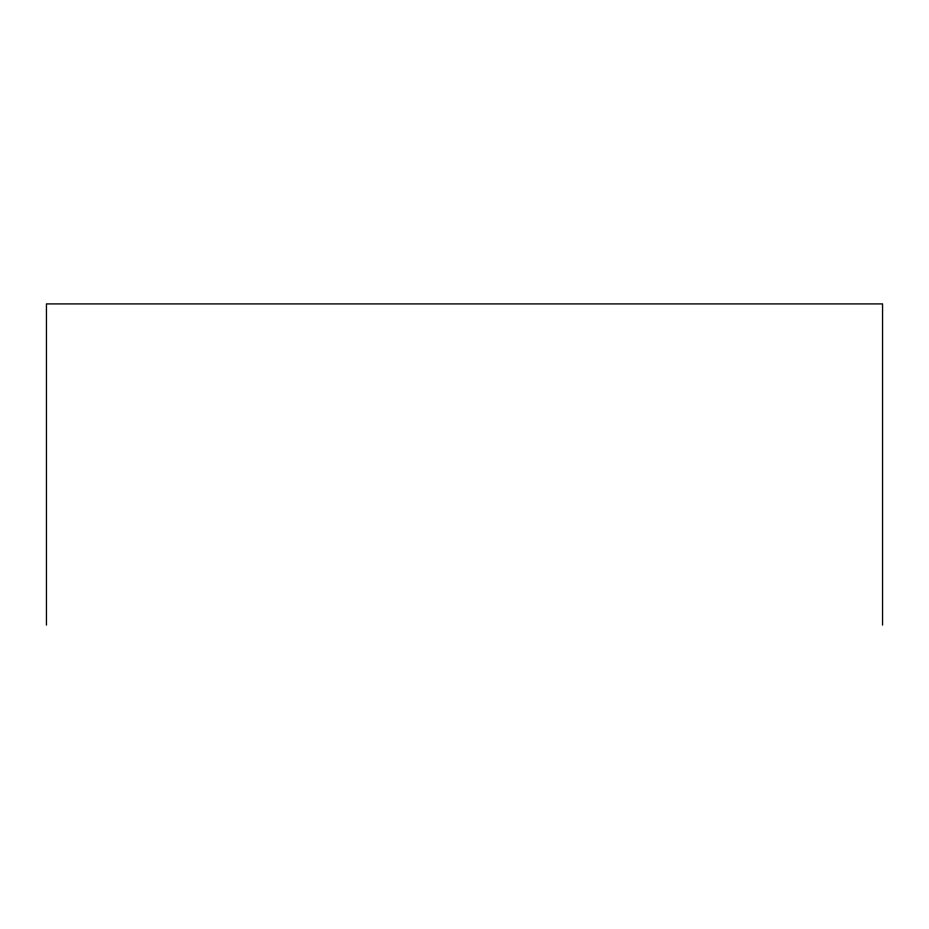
<?xml version="1.0" encoding="UTF-8"?>
<svg xmlns="http://www.w3.org/2000/svg" width="929" height="929" viewBox="0 0 929 929"><rect width="100%" height="100%" fill="white"/><g stroke="black" fill="none" stroke-linecap="round" stroke-linejoin="round"><path stroke-width="1.39" d="M882.55 625.089L882.55 303.911L46.45 303.911L46.45 625.089"/></g></svg>
